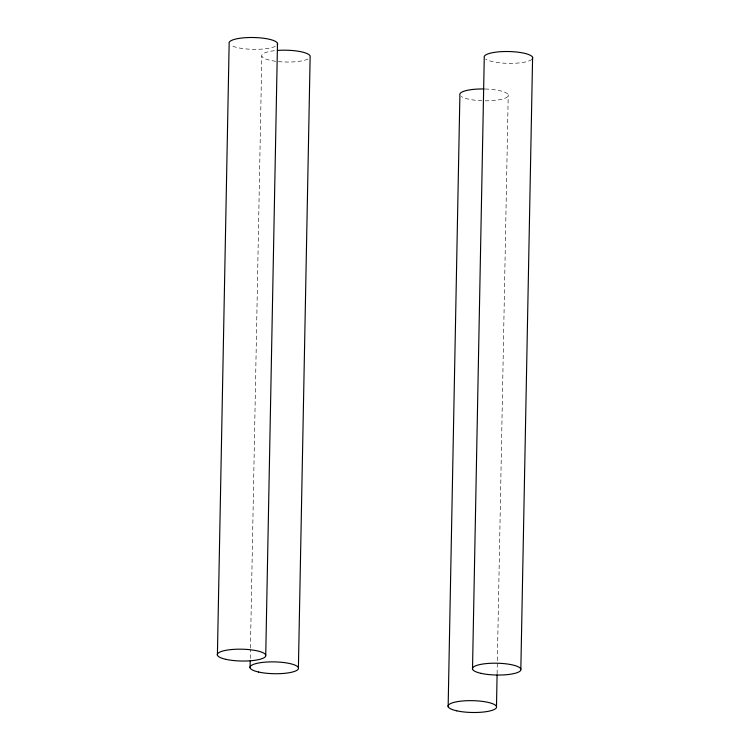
<?xml version="1.0" encoding="UTF-8"?>
<svg xmlns="http://www.w3.org/2000/svg" width="750" height="750" viewBox="0 0 750 750"><rect width="100%" height="100%" fill="white"/><g stroke="black" fill="none" stroke-linecap="round" stroke-linejoin="round"><path stroke-width="0.56" stroke-dasharray="3.75 2.81" d="M250.247 658.519L250.425 649.163M250.444 647.991L261.816 56.194M497.109 673.753L508.228 94.819M485.147 89.006A24.262 5.916 1.1 0 1 508.294 95.597A24.262 5.916 1.1 0 1 482.972 100.781M481.912 100.744A24.262 5.916 1.1 0 1 461.25 96.497M275.297 46.331A24.262 5.916 1.1 0 1 252.234 49.312A24.262 5.916 1.1 0 1 230.512 45.028M531.853 59.4A24.262 5.916 1.1 0 1 509.456 63.366A24.262 5.916 1.1 0 1 485.616 59.044M307.959 59.025A24.262 5.916 1.1 0 1 276.666 61.406M275.7 61.284A24.262 5.916 1.1 0 1 261.722 55.725A24.262 5.916 1.1 0 1 275.372 50.606"/><path stroke-width="1.12" d="M217.406 655.181L229.153 43.5A24.262 5.916 1.1 0 1 254.409 37.538A24.262 5.916 1.1 0 1 277.209 44.897M250.069 667.875L250.2 660.853M265.744 655.041L277.491 43.359M298.406 667.725L310.153 56.044A24.262 5.916 1.1 0 0 277.706 50.409M448.144 706.641L459.891 94.959A24.262 5.916 1.1 0 1 484.078 88.978M472.509 669.188L484.256 57.516A24.262 5.916 1.1 0 1 509.513 51.553A24.262 5.916 1.1 0 1 532.312 58.903M496.481 706.5L497.091 674.925M520.847 669.047L532.594 57.366M456.694 710.812A24.262 5.916 1.1 0 0 496.2 708.038A24.262 5.916 1.1 0 0 464.044 700.866A24.262 5.916 1.1 0 0 456.694 710.812M225.956 659.353A24.262 5.916 1.1 0 0 265.463 656.569A24.262 5.916 1.1 0 0 233.306 649.397A24.262 5.916 1.1 0 0 225.956 659.353M481.059 673.359A24.262 5.916 1.1 0 0 520.566 670.584A24.262 5.916 1.1 0 0 488.409 663.413A24.262 5.916 1.1 0 0 481.059 673.359M258.619 672.038A24.262 5.916 1.1 0 0 298.125 669.263A24.262 5.916 1.1 0 0 265.969 662.091A24.262 5.916 1.1 0 0 258.619 672.038"/></g></svg>
